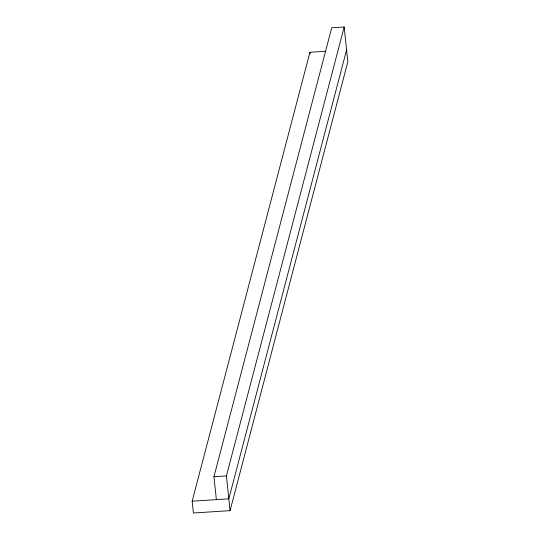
<?xml version="1.0" encoding="UTF-8"?>
<svg xmlns="http://www.w3.org/2000/svg" width="540" height="540" viewBox="0 0 540 540"><rect width="100%" height="100%" fill="white"/><g stroke="black" fill="none" stroke-linecap="round" stroke-linejoin="round"><path stroke-width="0.81" d="M216.365 499.628L213.955 476.705L331.722 27.79L344.183 27L347.834 61.742L230.067 510.651L193.408 513L192.166 501.188L309.933 52.272L325.769 51.26M230.067 510.651L226.415 475.916L344.183 27M346.592 49.93L228.825 498.845L192.166 501.188M213.955 476.705L226.415 475.916M309.933 52.272L310.102 53.852"/></g></svg>
